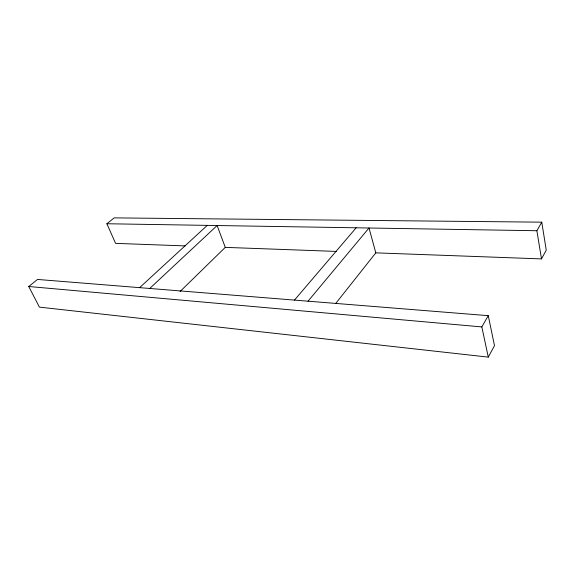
<?xml version="1.0" encoding="UTF-8"?>
<svg xmlns="http://www.w3.org/2000/svg" width="575" height="575" viewBox="0 0 575 575"><rect width="100%" height="100%" fill="white"/><g stroke="black" fill="none" stroke-linecap="round" stroke-linejoin="round"><path stroke-width="0.86" d="M488.283 357.118L494.493 345.661L488.261 315.675L37.526 279.45L28.75 286.501L39.402 307.129L488.283 357.118L481.828 326.923L488.261 315.675M335.663 303.543L375.813 252.856L541.499 258.901L546.25 250.132L541.772 222.173L114.166 217.882L106.871 223.747L115.589 243.369L185.15 245.906M541.499 258.901L536.878 230.733L541.772 222.173M308.035 301.192L369.006 228.002L375.813 252.856M294.465 300.1L356.155 227.793M180.076 291.511L225.271 247.372L336.246 251.419M149.737 288.47L217.134 225.537L225.271 247.372M139.61 287.651L207.273 225.378M106.871 223.747L536.878 230.733M28.75 286.501L481.828 326.923"/></g></svg>
